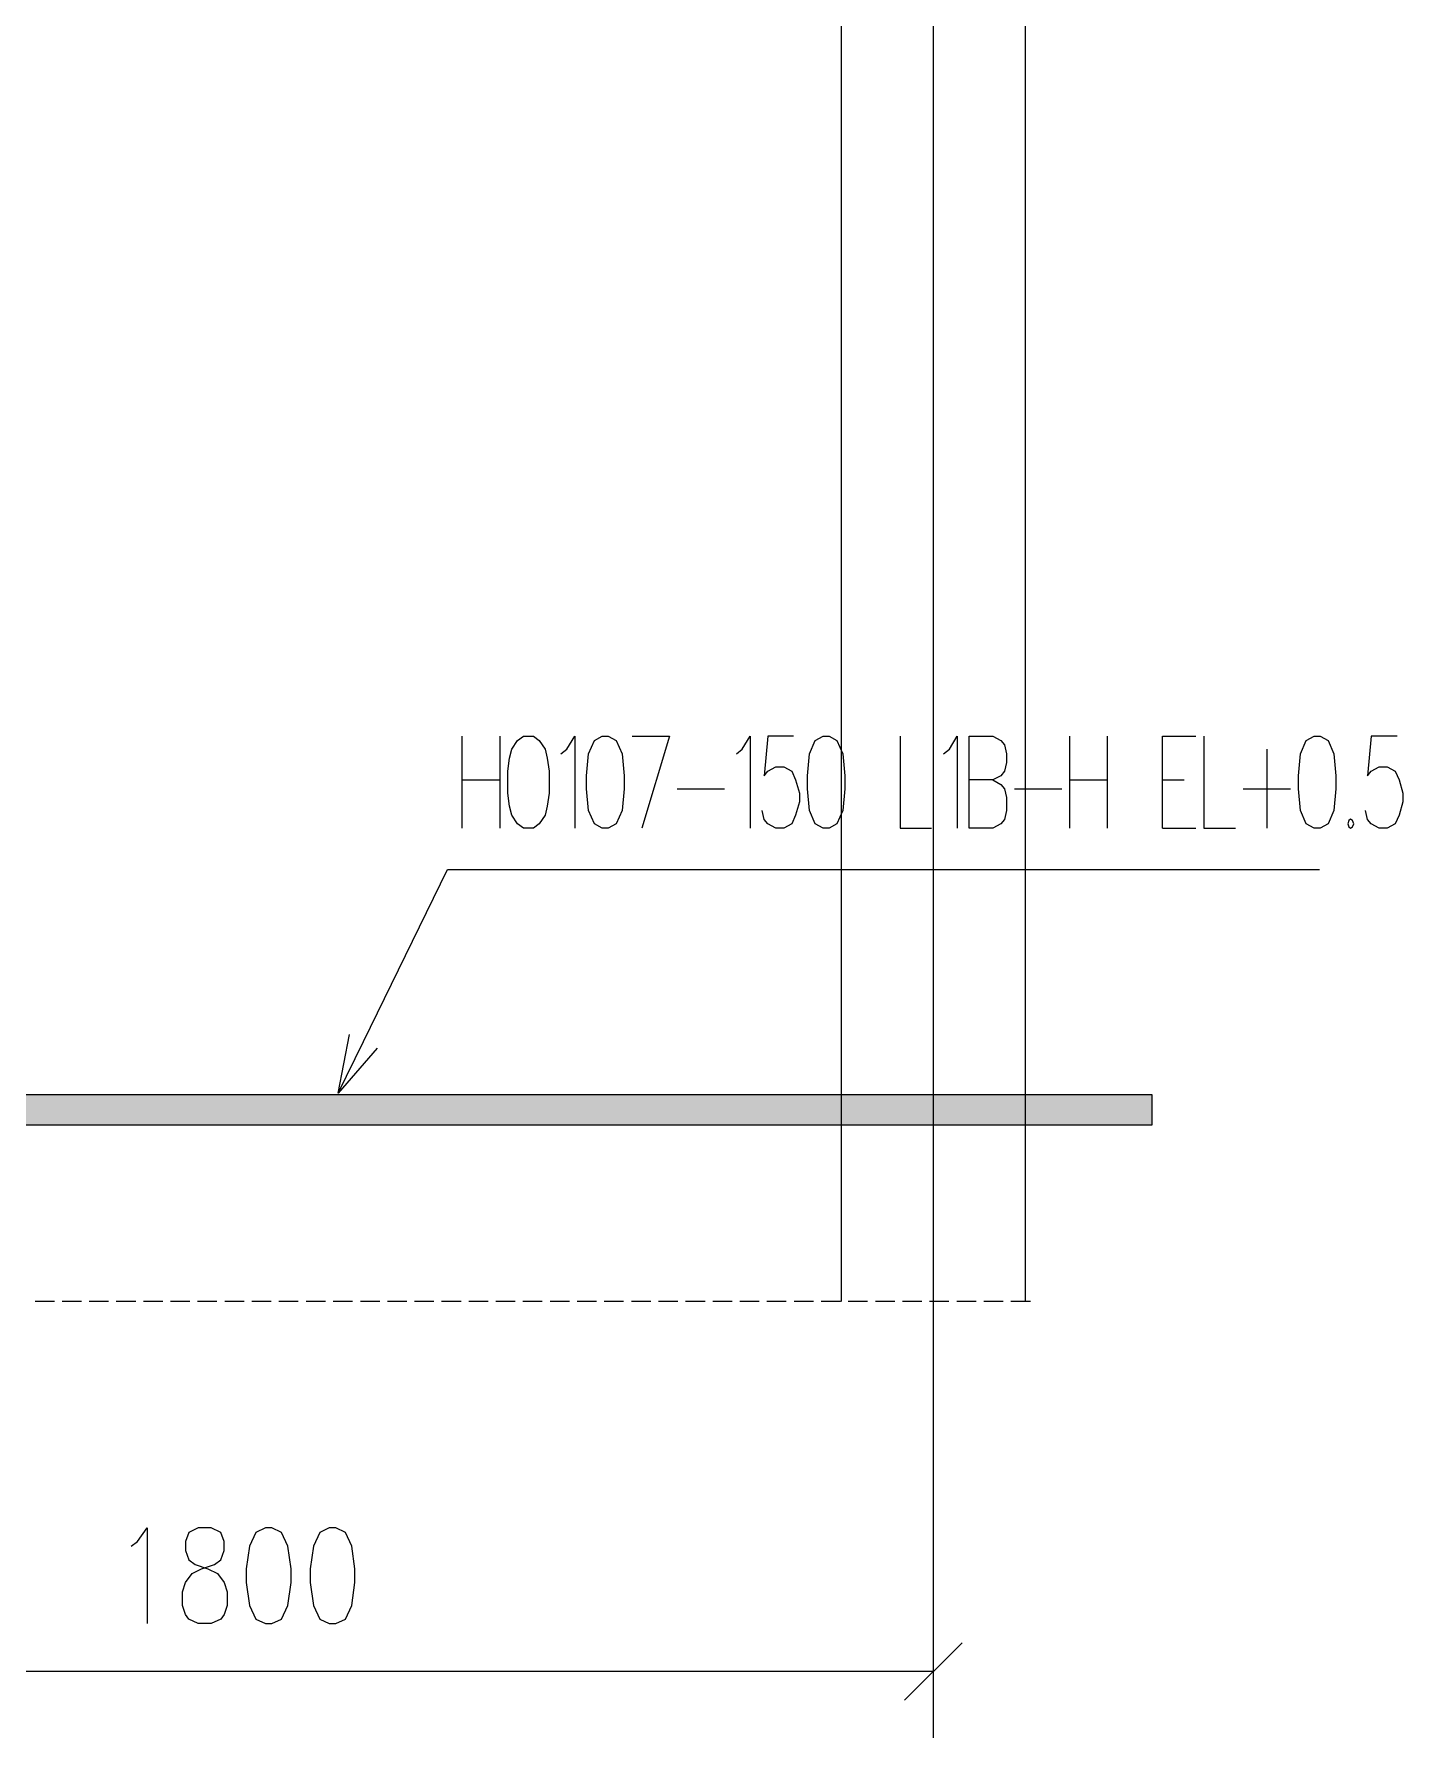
# Model space of a CAD drawing. Header units: millimetres. Extents: x 210 to 63265, y -7201 to 22496.
# Drawn here: x 56796 to 58581, y 860 to 3082 of the extents above; entities that cross this region are included whole.
import ezdxf

# ---------------------------------------------------------------- set-up
doc = ezdxf.new("R2010")
doc.units = ezdxf.units.MM

msp = doc.modelspace()

# ---------------------------------------------------------------- hatches: boundary and pattern name
h = msp.add_hatch(color=0)
h.dxf.hatch_style = 2
h.paths.add_polyline_path([(58253.7, 1698.8), (58253.7, 1658.9), (55457.9, 1658.9), (55457.9, 1698.8)])

# ---------------------------------------------------------------- linework, layer by layer
at = {"color": 0, "lineweight": 0}
for points in [[(57848.7, 1428.8), (57848.7, 5338.5)], [(57968.5, 5342.1), (57968.5, 859.8)], [(58088.6, 1428.8), (58088.6, 5117.4)], [(57354.4, 2046.2), (57354.4, 2166.2)], [(57403.4, 2166.2), (57403.4, 2046.2)], [(57483, 2143.3), (57490.7, 2149.1), (57501.1, 2166.2), (57501.1, 2046.2)], [(57575.7, 2166.2), (57624.5, 2166.2), (57588.4, 2046.2)], [(57711.8, 2143.3), (57719.5, 2149.1), (57729.9, 2166.2), (57729.9, 2046.2)], [(57786.4, 2166.2), (57753, 2166.2), (57748, 2114.7), (57753, 2120.4), (57763.3, 2126.2), (57773.5, 2126.2), (57783.9, 2120.4), (57788.9, 2109.2), (57794.1, 2092), (57794.1, 2080.5), (57788.9, 2063.4), (57783.9, 2051.9), (57773.5, 2046.2), (57763.3, 2046.2), (57753, 2051.9), (57748, 2057.6), (57745.3, 2069.1)], [(57925.2, 2166.2), (57925.2, 2046.2), (57966.4, 2046.2)], [(57981.8, 2143.3), (57989.6, 2149.1), (57999.8, 2166.2), (57999.8, 2046.2)], [(58015.2, 2046.2), (58015.2, 2166.2), (58046.2, 2166.2), (58056.4, 2160.5), (58061.6, 2154.8), (58064.1, 2143.3), (58064.1, 2131.9), (58061.6, 2120.4), (58056.4, 2114.7), (58046.2, 2109.2), (58015.2, 2109.2)], [(58146.4, 2046.2), (58146.4, 2166.2)], [(58195.2, 2166.2), (58195.2, 2046.2)], [(58267.3, 2046.2), (58267.3, 2166.2), (58310.9, 2166.2)], [(58321.3, 2166.2), (58321.3, 2046.2), (58362.5, 2046.2)], [(58573.2, 2166.2), (58539.7, 2166.2), (58534.7, 2114.7), (58539.7, 2120.4), (58550.1, 2126.2), (58560.3, 2126.2), (58570.7, 2120.4), (58575.9, 2109.2), (58580.9, 2092), (58580.9, 2080.5), (58575.9, 2063.4), (58570.7, 2051.9), (58560.3, 2046.2), (58550.1, 2046.2), (58539.7, 2051.9), (58534.7, 2057.6), (58532, 2069.1)], [(58403.6, 2149.1), (58403.6, 2046.2)], [(57354.4, 2109.2), (57403.4, 2109.2)], [(57634.7, 2097.7), (57696.4, 2097.7)], [(58046.2, 2109.2), (58056.4, 2103.4), (58061.6, 2097.7), (58064.1, 2086.3), (58064.1, 2069.1), (58061.6, 2057.6), (58056.4, 2051.9), (58046.2, 2046.2), (58015.2, 2046.2)], [(58074.4, 2097.7), (58136.2, 2097.7)], [(58146.4, 2109.2), (58195.2, 2109.2)], [(58267.3, 2109.2), (58295.5, 2109.2)], [(58372.7, 2097.7), (58434.4, 2097.7)], [(58267.3, 2046.2), (58310.9, 2046.2)], [(57225.4, 1768), (57334.9, 1992.3)], [(57334.9, 1992.3), (58472.1, 1992.3)], [(57192.5, 1700.7), (57207.3, 1777)], [(57192.5, 1700.7), (57225.4, 1768)], [(57243.5, 1759.2), (57192.5, 1700.7)], [(56822.5, 1428.8), (56797.3, 1428.8)], [(56857.8, 1428.8), (56832.6, 1428.8)], [(56893.2, 1428.8), (56868, 1428.8)], [(56928.6, 1428.8), (56903.2, 1428.8)], [(56963.9, 1428.8), (56938.6, 1428.8)], [(56999.3, 1428.8), (56974.1, 1428.8)], [(57034.5, 1428.8), (57009.3, 1428.8)], [(57069.9, 1428.8), (57044.7, 1428.8)], [(57105.4, 1428.8), (57080, 1428.8)], [(57140.6, 1428.8), (57115.4, 1428.8)], [(57176, 1428.8), (57150.8, 1428.8)], [(57211.3, 1428.8), (57186.1, 1428.8)], [(57246.7, 1428.8), (57221.5, 1428.8)], [(57281.9, 1428.8), (57256.7, 1428.8)], [(57317.4, 1428.8), (57292.1, 1428.8)], [(57352.8, 1428.8), (57327.4, 1428.8)], [(57388, 1428.8), (57362.8, 1428.8)], [(57423.4, 1428.8), (57398.2, 1428.8)], [(57458.7, 1428.8), (57433.5, 1428.8)], [(57494.1, 1428.8), (57468.9, 1428.8)], [(57529.5, 1428.8), (57504.1, 1428.8)], [(57564.8, 1428.8), (57539.5, 1428.8)], [(57600.2, 1428.8), (57575, 1428.8)], [(57635.4, 1428.8), (57610.2, 1428.8)], [(57670.9, 1428.8), (57645.6, 1428.8)], [(57706.1, 1428.8), (57680.9, 1428.8)], [(57741.5, 1428.8), (57716.3, 1428.8)], [(57776.9, 1428.8), (57751.7, 1428.8)], [(57812.2, 1428.8), (57787, 1428.8)], [(57847.6, 1428.8), (57822.4, 1428.8)], [(57882.8, 1428.8), (57857.6, 1428.8)], [(57918.3, 1428.8), (57893, 1428.8)], [(57953.7, 1428.8), (57928.3, 1428.8)], [(57988.9, 1428.8), (57963.7, 1428.8)], [(58024.3, 1428.8), (57999.1, 1428.8)], [(58059.6, 1428.8), (58034.4, 1428.8)], [(58095.4, 1428.8), (58069.8, 1428.8)], [(56922.7, 1109.9), (56931.1, 1115.9), (56943.6, 1133.8), (56943.6, 1008.8)], [(57931.1, 908.8), (58006.1, 983.7)], [(57968.5, 946.4), (56168.5, 946.4)]]:
    msp.add_lwpolyline(points, dxfattribs=at)
for points in [[(57413.6, 2092), (57413.6, 2120.4), (57416.1, 2137.6), (57418.8, 2149.1), (57426.5, 2160.5), (57434.2, 2166.2), (57447.1, 2166.2), (57454.7, 2160.5), (57462.4, 2149.1), (57465.1, 2137.6), (57467.6, 2120.4), (57467.6, 2092), (57465.1, 2074.8), (57462.4, 2063.4), (57454.7, 2051.9), (57447.1, 2046.2), (57434.2, 2046.2), (57426.5, 2051.9), (57418.8, 2063.4), (57416.1, 2074.8)], [(57516.5, 2097.7), (57516.5, 2114.7), (57519, 2143.3), (57526.7, 2160.5), (57537, 2166.2), (57544.7, 2166.2), (57555.1, 2160.5), (57562.8, 2143.3), (57565.3, 2114.7), (57565.3, 2097.7), (57562.8, 2069.1), (57555.1, 2051.9), (57544.7, 2046.2), (57537, 2046.2), (57526.7, 2051.9), (57519, 2069.1)], [(57804.5, 2097.7), (57804.5, 2114.7), (57807, 2143.3), (57814.7, 2160.5), (57825.1, 2166.2), (57832.8, 2166.2), (57842.9, 2160.5), (57850.6, 2143.3), (57853.3, 2114.7), (57853.3, 2097.7), (57850.6, 2069.1), (57842.9, 2051.9), (57832.8, 2046.2), (57825.1, 2046.2), (57814.7, 2051.9), (57807, 2069.1)], [(58444.7, 2097.7), (58444.7, 2114.7), (58447.2, 2143.3), (58454.9, 2160.5), (58465.3, 2166.2), (58473, 2166.2), (58483.2, 2160.5), (58490.9, 2143.3), (58493.6, 2114.7), (58493.6, 2097.7), (58490.9, 2069.1), (58483.2, 2051.9), (58473, 2046.2), (58465.3, 2046.2), (58454.9, 2051.9), (58447.2, 2069.1)], [(58509, 2051.9), (58510.4, 2047.8), (58512.7, 2046.2), (58515, 2047.8), (58516.7, 2051.9), (58515, 2056.2), (58512.7, 2057.8), (58510.4, 2056.2)], [(58253.7, 1698.8), (58253.7, 1658.9), (55457.9, 1658.9), (55457.9, 1698.8)], [(57010.2, 1133.8), (56997.9, 1127.8), (56993.6, 1115.9), (56993.6, 1104), (56997.9, 1092.2), (57006.1, 1086.1), (57022.7, 1080.2), (57035.2, 1074.3), (57043.7, 1062.3), (57047.8, 1050.5), (57047.8, 1032.6), (57043.7, 1020.6), (57039.4, 1014.7), (57027, 1008.8), (57010.2, 1008.8), (56997.9, 1014.7), (56993.6, 1020.6), (56989.4, 1032.6), (56989.4, 1050.5), (56993.6, 1062.3), (57002, 1074.3), (57014.5, 1080.2), (57031.1, 1086.1), (57039.4, 1092.2), (57043.7, 1104), (57043.7, 1115.9), (57039.4, 1127.8), (57027, 1133.8)], [(57097.7, 1133.8), (57085.3, 1127.8), (57076.9, 1109.9), (57072.8, 1080.2), (57072.8, 1062.3), (57076.9, 1032.6), (57085.3, 1014.7), (57097.7, 1008.8), (57106.1, 1008.8), (57118.6, 1014.7), (57126.8, 1032.6), (57131.1, 1062.3), (57131.1, 1080.2), (57126.8, 1109.9), (57118.6, 1127.8), (57106.1, 1133.8)], [(57181, 1133.8), (57168.5, 1127.8), (57160.3, 1109.9), (57156, 1080.2), (57156, 1062.3), (57160.3, 1032.6), (57168.5, 1014.7), (57181, 1008.8), (57189.4, 1008.8), (57202, 1014.7), (57210.2, 1032.6), (57214.5, 1062.3), (57214.5, 1080.2), (57210.2, 1109.9), (57202, 1127.8), (57189.4, 1133.8)]]:
    msp.add_lwpolyline(points, close=True, dxfattribs=at)

doc.saveas('drawing.dxf')
